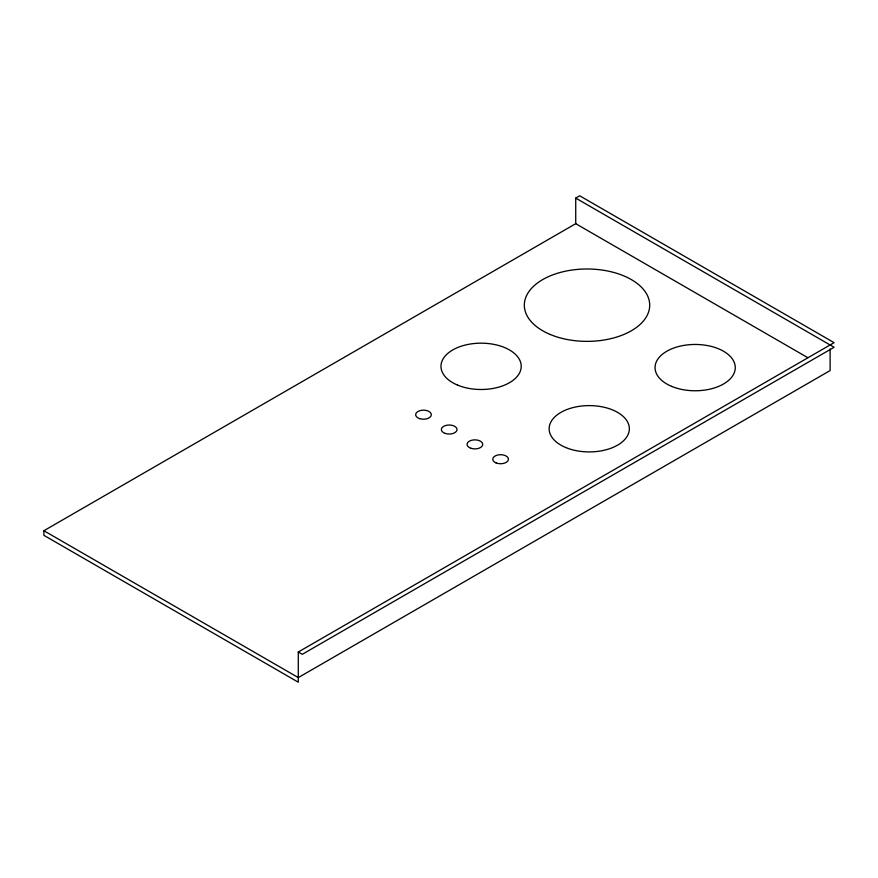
<?xml version="1.0" encoding="UTF-8"?>
<svg xmlns="http://www.w3.org/2000/svg" width="878" height="878" viewBox="0 0 878 878"><rect width="100%" height="100%" fill="white"/><g stroke="black" fill="none" stroke-linecap="round" stroke-linejoin="round"><path stroke-width="1.32" d="M575.727 223.681L575.727 198.099L579.71 195.794L834.1 342.661L298.29 652.014L298.29 682.206L43.9 535.339L43.9 530.729L575.727 223.681L807.628 357.576M575.727 198.099L834.1 347.271L302.273 654.319L298.29 652.014M43.9 530.729L298.29 677.596L830.116 370.56L830.116 349.005M550.243 334.485A62.678 36.185 0 0 0 649.369 308.913A62.678 36.185 0 0 0 561.459 272.136A62.678 36.185 0 0 0 550.243 334.485M671.626 386.364A40.114 23.157 0 0 0 735.062 370A40.114 23.157 0 0 0 678.804 346.47A40.114 23.157 0 0 0 671.626 386.364M457.57 385.091A40.114 23.157 0 0 0 521.005 368.727A40.114 23.157 0 0 0 464.736 345.186A40.114 23.157 0 0 0 457.57 385.091M565.706 447.517A40.114 23.157 0 0 0 629.142 431.153A40.114 23.157 0 0 0 572.884 407.622A40.114 23.157 0 0 0 565.706 447.517M419.574 418.608A7.836 4.522 0 0 0 431.328 414.69A7.836 4.522 0 0 0 419.574 410.772A7.836 4.522 0 0 0 419.574 418.608M445.278 433.447A7.836 4.522 0 0 0 457.032 429.529A7.836 4.522 0 0 0 445.278 425.611A7.836 4.522 0 0 0 445.278 433.447M470.981 448.296A7.836 4.522 0 0 0 482.735 444.378A7.836 4.522 0 0 0 470.981 440.46A7.836 4.522 0 0 0 470.981 448.296M496.004 462.882A7.836 4.522 0 0 0 508.395 459.677A7.836 4.522 0 0 0 497.409 455.089A7.836 4.522 0 0 0 496.004 462.882"/></g></svg>
